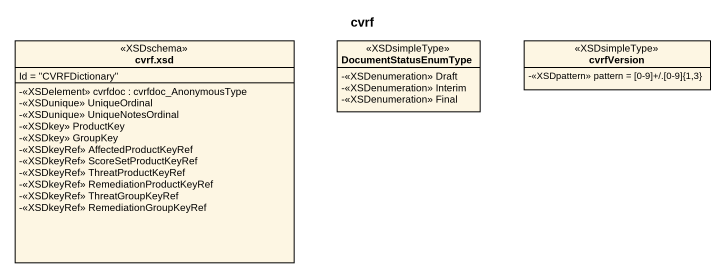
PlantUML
@startuml
title cvrf
hide circle
hide empty members
skinparam classAttributeIconSize 0
class "cvrf.xsd" as cvrf_xsd <<XSDschema>> {
  Id = "CVRFDictionary"
  -<<XSDelement>> cvrfdoc : cvrfdoc_AnonymousType
  -<<XSDunique>> UniqueOrdinal
  -<<XSDunique>> UniqueNotesOrdinal
  -<<XSDkey>> ProductKey
  -<<XSDkey>> GroupKey
  -<<XSDkeyRef>> AffectedProductKeyRef
  -<<XSDkeyRef>> ScoreSetProductKeyRef
  -<<XSDkeyRef>> ThreatProductKeyRef
  -<<XSDkeyRef>> RemediationProductKeyRef
  -<<XSDkeyRef>> ThreatGroupKeyRef
  -<<XSDkeyRef>> RemediationGroupKeyRef
}
class DocumentStatusEnumType <<XSDsimpleType>> {
  -<<XSDenumeration>> Draft
  -<<XSDenumeration>> Interim
  -<<XSDenumeration>> Final
}
class cvrfVersion <<XSDsimpleType>> {
  -<<XSDpattern>> pattern = [0-9]+/.[0-9]{1,3}
}
@enduml
